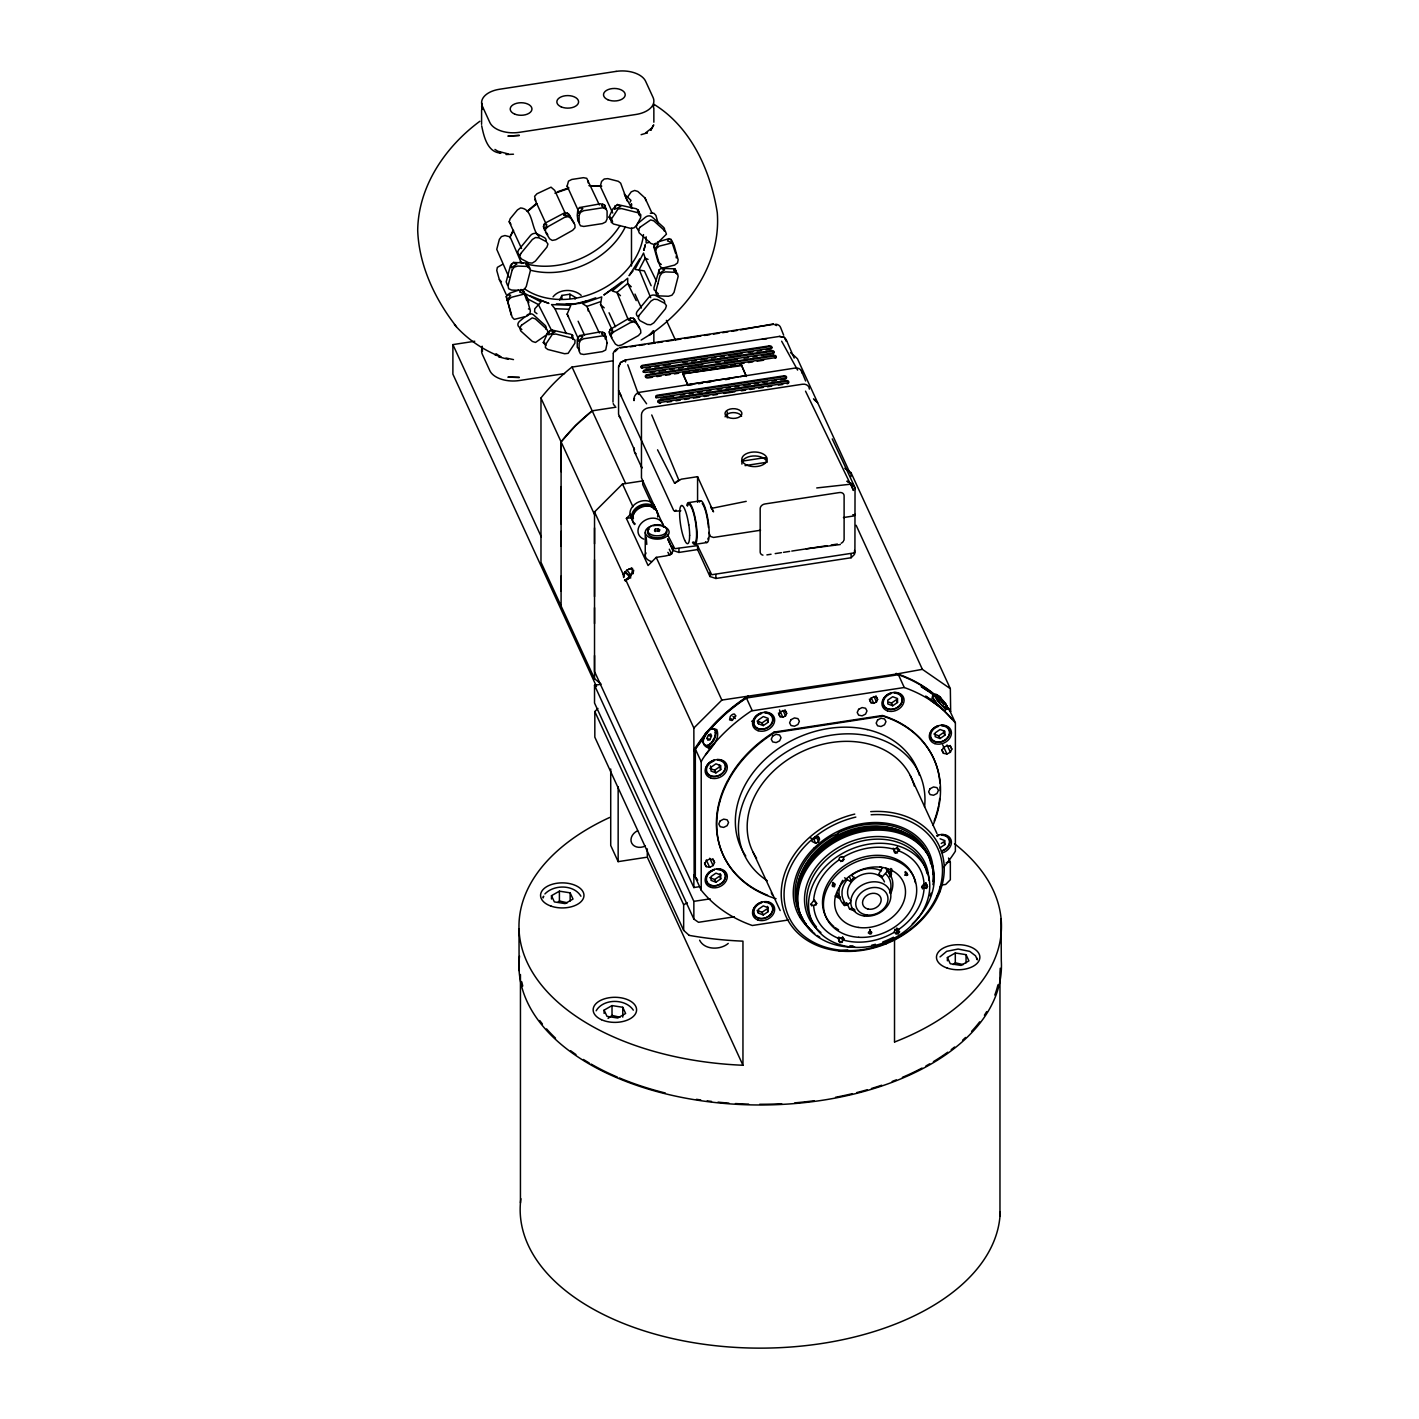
<?xml version="1.0" encoding="UTF-8"?>
<svg xmlns="http://www.w3.org/2000/svg" width="1419" height="1419" viewBox="0 0 1419 1419"><rect width="100%" height="100%" fill="white"/><g stroke="black" fill="none" stroke-linecap="round" stroke-linejoin="round"><path stroke-width="1.5" d="M474.744 341.252L452.892 344.604L452.892 374.155L596.494 686.512M481.591 124.322L481.591 110.043M520.436 1202.869L520.454 974.551M561.09 591.067L561.09 576.149M561.09 546.315L561.09 531.38M561.09 523.93L561.09 441.859L575.582 425.611L592.184 410.836L615.935 407.2M578.065 338.201L567.139 314.113L570.81 305.351L551.548 304.588L554.953 308.703L566.234 333.571M578.065 210.154L567.139 186.084L568.505 181.118L571.804 179.45L583.457 177.677L586.756 178.315L599.35 204.939M600.645 684.33L594.526 685.271L594.526 703.008L693.856 919.069L698.52 922.297L734.368 916.798M594.526 655.525L594.526 671.489L693.856 887.549L699.62 886.662M594.526 623.615L594.526 607.669M594.526 596.636L594.526 511.94L622.498 484.003L642.878 480.881M605.239 208.983L604.618 205.152L600.574 203.786L579.591 207.546L577.87 209.249L577.249 215.245L577.87 221.062L579.591 222.233M645.255 555.822L645.255 532.586M653.857 122.211L653.857 107.95M657.902 531.167L657.902 528.719L655.223 529.127L654.496 530.671L659.143 531.398L659.87 529.855L657.902 528.719M854.522 550.412L854.522 554.35L851.098 557.756L715.868 578.473L709.961 576.504L697.58 549.579L678.938 552.434L678.938 548.497M692.188 384.726L688.02 385.347L683.071 373.8L741.374 364.86L746.323 376.425L741.374 364.86M694.157 875.895L693.856 728L625.956 580.318L631.881 573.595L632.892 570.456L631.42 568.185L626.932 570.101L623.118 574.145L623.686 577.533L624.928 571.928L630.887 576.469M711.025 767.236L711.025 771.049L715.903 772.876L720.746 769.577L720.746 765.657L715.921 763.812L711.025 767.236L710.405 765.888M720.746 874.973L720.746 878.893L715.903 882.21L711.025 880.365L711.025 876.552L715.939 873.146L720.746 874.973L720.125 873.625M758.385 913.126L758.385 909.313L763.298 905.89L768.105 907.734L768.105 911.654L763.28 914.953L758.385 913.126L757.161 910.43L762.038 912.275L763.28 914.953M758.385 723.761L758.385 719.947L763.298 716.542L768.105 718.369L768.105 722.289L763.28 725.606L758.385 723.761L757.161 721.083L762.038 722.91L763.28 725.606M851.01 476.624L851.01 472.633L844.802 468.323M894.52 1042.025L894.52 937.87M940.052 847.852L944.894 844.553L944.894 840.633L940.07 838.789M947.395 960.805L947.395 957.523L955.306 952.983L966.055 954.668L968.911 960.876L961.018 965.417L950.251 963.732L947.395 957.523M948.513 858.034L950.34 862.043L950.34 879.762L945.693 884.427L941.702 885.03M945.959 705.846L949.488 710.05L955.377 722.839L955.377 851.223A153.181 120.881 -24.7 0 1 943.44 867.488M966.055 954.668L966.055 962.862M999.969 1216.225L999.969 972.387A240.042 138.583 0 0 0 1000.218 968.237M613.239 353.792L612.99 402.127M627.695 196.833L631.242 191.831L634.683 190.465L637.805 191.441L645.06 198.039L651.871 212.85M653.822 125.014L650.789 130.069L651.782 128.065L645.592 132.907L647.383 132.836L641.122 134.681M518.786 290.061L509.705 293.219L506.281 296.411L511.266 315.213M654.053 245.292L654.886 249.354L658.398 244.103L655.33 243.358L653.964 247.332L658.114 262.072L661.272 264.466M676.295 255.775L676.207 257.815L677.218 257.797M511.479 263.863L511.266 267.854L516.853 264.04L513.518 262.462L510.343 265.832L506.193 281.831L507.576 285.396M659.232 269.716L659.037 273.707L664.624 269.876L661.272 268.315L659.232 269.716L653.964 287.685L654.053 289.707L658.398 293.875M924.283 884.356L924.053 888.684A57.203 45.142 -24.6 0 1 898.972 929.232L898.28 933.542L895.921 934.11M612.742 213.027L600.308 186.297L601.567 181.419L604.228 179.007L607.793 178.634L618.294 181.295L620.671 183.175L627.269 201.037M838.594 941.063L839.995 942.482L843.737 940.158A57.203 45.142 -24.6 0 0 893.881 932.496L895.07 929.942L897.535 929.143M855.834 817.078A81.965 64.689 -24.7 0 0 814.896 836.979L812.165 839.268L811.952 841.396L815.677 843.294L818.532 841.786L819.508 839.126L818.266 836.412M646.195 537.18L646.78 544.435M703.363 739.441L703.256 740.239A9.099 4.949 -60.5 0 0 703.132 741.41M615.119 205.56L614.462 209.373L620.688 206.571L617.389 204.531L612.529 209.285L609.053 217.142L612.6 222.02L610.418 217.089L609.053 217.142M653.343 107.454L653.857 104.385M549.348 330.999L548.71 334.795L554.935 332.011L551.636 329.971L547.787 332.791L543.282 342.582L545.907 345.42M934.713 695.682L932.726 695.452C931.662 699.141 946.668 715.797 945.657 708.755M572.992 339.176L572.637 335.292L570.81 334.245L551.636 329.971M638.745 213.737L639.206 211.662L636.581 208.824L617.389 204.531M636.084 453.725A7.237 5.711 -24.7 0 1 634.045 449.876L634.045 447.907A7.237 5.711 -24.7 0 0 634.524 450L618.56 414.242L618.56 366.971L620.617 362.484L625.566 359.983L779.457 336.409L784.405 337.385L786.445 341.234L784.405 337.385L779.457 336.409M618.56 366.971L620.617 362.484L625.566 359.983L625.566 361.951M843.436 517.545L853.44 516.019L855.143 514.317M931.946 698.698L932.726 695.452M543.122 897.943L543.601 896.205L543.282 897.34M612.458 330.538L600.539 304.624L601.745 296.89L582.464 303.56L586.845 306.415L599.35 332.986M714.821 736.443L715.389 732.452M602.898 331.993L601.496 333.855L606.161 337.083L604.6 333.181L600.574 331.833L579.591 335.576L577.249 339.336L577.249 347.229L579.591 350.28M885.828 868.091L887.283 871.248L882.37 876.782L878.663 874.228L882.316 867.825A27.866 21.994 -24.7 0 0 879.674 866.707M521.571 248.502L509.19 221.754L510.184 218.703L517.456 209.888L520.578 207.954C533.668 208.841 530.848 229.257 539.043 236.636M907.61 874.902L906.67 872.72L904.701 875.186L907.61 874.902L905.57 871.568M543.743 228.299L544.08 224.326L545.907 222.712L565.099 212.548L568.948 214.18L573.915 222.677M611.944 337.491L609.496 333.589L609.851 329.598L628.475 318.583L633.122 318.158L634.701 319.47L639.685 327.966M704.427 736.018L704.072 736.869A9.188 4.771 -61.7 0 0 703.452 739.405M706.999 738.306L708.4 735.148L710.706 733.925L711.611 735.876L710.192 739.033L707.886 740.239L706.999 738.306L709.997 739.92M815.854 905.233L816.67 903.406L813.601 900.693L810.852 904.293L811.828 905.978M922.421 885.491L922.421 888.915M596.157 1010.789C603.306 998.373 625.513 998.408 633.317 1010.151M714.555 862.415L713.118 859.701L709.66 859.027L706.183 860.765L704.764 863.923L706.183 866.619L709.66 867.311L713.118 865.555L714.555 862.415L712.87 858.761M786.676 713.42L785.541 711.291L782.827 710.759L780.095 712.125L778.978 714.591L780.095 716.719L782.827 717.251L785.541 715.885L786.676 713.42L784.991 709.766M877.616 699.478L876.481 697.35L873.767 696.818L871.035 698.183L869.918 700.667L871.035 702.777L873.767 703.327L876.481 701.944L877.616 699.478L875.931 695.824M951.83 749.108L950.393 746.412L946.934 745.72L943.475 747.458L942.039 750.616L943.475 753.312L946.934 754.003L950.393 752.247L951.83 749.108L950.145 745.454M521.607 263.473L510.06 236.849L512.738 231.102M575.067 299.161L575.795 297.618L569.906 294.194L561.835 295.436L559.654 300.083M630.125 202.137L630.976 200.381L624.236 194.084M925.241 883.824L927.441 886.432L924.053 883.771L921.605 887.318L926.465 888.418L927.441 886.432L925.773 882.653M509.74 237.665L513.554 230.392M565.099 212.548L563.645 215.316L569.87 216.202L567.369 212.885M630.852 317.838L629.415 320.588L635.641 321.474L633.122 318.158M713.562 739.405L714.36 737.738A9.17 4.86 -61.5 0 0 714.857 736.39M852.287 879.727L854.593 877.314L850.549 881.66L844.571 877.793M650.789 130.069L653.343 125.28M633.069 270.852L629.078 275.694L639.703 258.932M705.403 734.439L706.148 733.251A9.614 5.179 -61.8 0 1 708.294 730.625M937.249 895.85L940.141 891.061L940.141 886.786M723.814 880.827L724.293 880.046A9.773 7.734 -25 0 0 720.249 869.9M625.956 580.318L625.389 581.222L628.422 578.26L630.745 577.905L624.928 571.928M668.97 238.64L667.48 240.946L673.067 243.057L671.01 239.421L668.97 238.64L657.458 242.081M788.184 920.009L752.301 925.507A153.181 120.881 -24.7 0 1 701.217 890.174L695.328 877.385L695.328 749.001L705.633 735.627M701.217 890.174L701.217 761.79C705.669 751.361 721.544 741.96 716.79 729.561L713.402 728.923A9.135 4.931 -62.4 0 0 712.675 728.727M940.034 956.903L946.686 951.333L958.109 949.045L969.709 951.369L975.545 955.821L977.319 959.812L976.804 958.02M615.03 351.646L617.655 349.039M850.549 881.66L851.24 880.667L849.396 876.658M847.019 879.904L845.919 881.376A25.311 19.972 -24.7 0 0 842.035 891.522L842.035 895.034A25.329 19.99 -24.7 0 0 847.019 905.127L850.549 902.289M899.681 931.698L898.28 933.542L893.917 932.478M602.898 203.964L601.496 205.808L606.161 209.036L604.618 205.152M706.449 732.594L707.212 731.672A9.135 4.754 -61 0 1 709.198 729.934L710.422 729.171M553.055 296.855C559.494 288.625 573.666 288.607 581.187 295.347M844.252 859.346L840.74 861.581M711.895 741.906L711.132 742.776A9.135 4.629 -61.2 0 1 710.174 743.503M653.982 104.35C691.142 127.142 710.706 171.025 717.269 212.619C721.242 262.604 689.226 308.26 649.228 335.221L653.343 330.68M527.159 263.012L525.952 264.395L529.464 268.581L527.159 263.012L513.518 262.462M674.912 268.847L673.706 270.249L677.218 274.417L674.912 268.847L661.272 268.315M544.914 893.935C553.942 884.409 573.808 884.392 580.921 896.205M638.408 209.87L637.503 210.828L639.685 215.759L639.206 211.662M572.637 335.292L571.733 336.268L573.187 339.549M713.739 743.787C711.93 746.766 705.917 749.675 704.729 744.691M678.938 552.434L673.032 550.466L667.675 538.812L672.411 549.135A9.649 5.57 0 0 1 665.564 555.946L656.234 557.365L648.075 565.525L626.4 518.396L630.479 514.334M693.856 728L721.845 700.081L896.418 674.043A153.163 120.881 -24.7 0 1 938.083 697.988M689.12 935.316L683.656 930.367L594.827 737.171L594.827 711.558L597.931 708.453M621.469 396.309L618.56 390.615L673.653 510.414L674.77 511.266L675.976 510.06M669.679 555.308L672.411 552.576M657.565 449.805L674.61 483.294L681.262 479.179L697.58 476.678L713.526 511.851L710.582 506.459M527.549 211.484L536.95 203.626M613.895 288.057L603.855 295.01L621.894 281.778M557.898 902.307L559.405 901.012L559.405 891.167L570.154 892.835L573.01 899.061L565.117 903.601L554.368 901.916L551.494 895.691L559.405 891.167M728.249 943.404C720.55 950.145 704.551 950.198 699.62 940.194M938.261 701.483L940.513 699.567L943.706 704.108L939.094 698.928L940.513 699.567M953.213 964.565L955.306 962.827L955.306 952.983M612.015 1005.592L604.104 1010.133L606.977 1016.341L617.726 1018.026L625.619 1013.485L622.764 1007.277L612.015 1005.592L612.015 1015.436L608.059 1018.416M527.123 211.218L536.4 203.538M525.101 316.703L519.62 321.226A4.825 3.814 -24.7 0 0 518.893 326.884L521.837 329.545M479.87 121.254C445.318 146.76 418.303 186.244 417.7 230.304C418.907 265.424 435.065 299.444 456.457 326.707M674.61 483.294L678.761 479.941L651.747 414.969M834.39 886.644L835.241 884.108L832.403 884.782L832.226 885.935L834.39 886.644L833.574 882.512M762.038 722.91L766.881 719.61L768.105 722.289M709.784 768.353L714.662 770.198L719.504 766.881L719.504 764.912M889.003 702.157L891.451 703.079L896.294 699.78L897.517 702.458L892.693 705.775L887.797 703.93L887.797 700.117L892.711 696.711L897.517 698.538L897.517 702.458M709.784 877.669L714.679 879.514L719.504 876.197L720.746 878.893M933.933 733.995L938.81 735.84L943.653 732.523L943.653 730.572M940.052 738.536L944.894 735.219L944.894 731.299L940.07 729.472L935.174 732.878L935.174 736.692L940.052 738.536L938.81 735.84M762.038 912.275L766.881 908.958L768.105 911.654M941.24 843.507L943.653 841.857L944.894 844.553M641.122 340.081L651.782 333.465L650.789 333.749M894.023 851.719L895.371 852.961L899.681 849.662L895.921 848.402M683.656 930.367L683.656 904.754L687.293 902.803M810.284 837.849L813.814 839.25L816.688 837.742L818.532 841.786M628.422 578.26L624.537 580.176L628.67 578.668M708.489 744.851L707.886 745.135A9.17 4.86 -61.5 0 1 706.165 745.472L705.367 745.33A9.223 4.878 -63.4 0 1 704.729 745.01L703.558 743.485A9.135 5.073 -62.1 0 1 703.15 742.421M842.372 856.615L839.605 857.466L838.7 860.127A57.203 45.142 -24.6 0 0 813.637 900.533M838.026 833.556L831.942 836.199A70.56 55.678 -24.7 0 0 802.675 918.324M554.953 193.25L568.416 188.585L567.139 186.084M600.308 301.75L586.845 306.415M843.791 856.881A57.203 45.142 -24.6 0 1 894.023 849.254L896.826 848.136M586.029 301.112L573.187 304.393L556.372 303.861M714.183 760.779L709.961 763.067A9.773 7.716 -24.7 0 0 708.01 773.923A9.773 7.716 -24.7 0 0 720.249 774.774A9.773 7.716 -25 0 0 721.083 760.868A9.773 7.716 -24.7 0 0 717.642 760.247M557.33 191.831L568.877 187.822M502.539 264.395L497.359 267.375L496.756 270.444L499.364 279.649L506.175 294.442M595.785 297.813L579.591 303.418L566.128 304.163M846.629 902.608L849.538 908.94L851.542 908.249A25.365 20.008 -24.6 0 0 854.752 909.508M714.378 869.333L709.287 872.082A10.252 8.088 -24.6 0 0 709.287 884.729A10.252 8.088 -24.6 0 0 724.116 880.649A10.252 8.088 -24.6 0 0 719.894 869.173M937.143 835.454L938.527 834.993M634.524 398.367A7.237 5.711 -24.7 0 0 634.045 400.619L634.045 398.65A7.237 5.711 -24.7 0 1 638.461 392.478L794.924 368.089A7.237 5.711 -24.7 0 1 801.93 372.931M813.637 905.606A57.203 45.142 -24.6 0 0 838.7 938.438L841.449 937.657L844.252 939.006M773.444 323.922L740.683 329.9M649.299 242.365L646.142 243.057L646.142 236.796M711.291 508.41L746.217 501.35M880.028 944.894L886.396 943.688M619.997 347.868L773.887 324.295M630.231 346.839L635.659 346.005M639.277 345.438L644.723 344.604M648.341 344.054L655.578 342.955M657.387 342.671L662.815 341.837M666.451 341.287L673.688 340.17M675.497 339.886L680.925 339.07M684.543 338.502L691.798 337.403M693.607 337.119L700.844 336.019M704.463 335.452L709.89 334.618M713.526 334.068L718.954 333.234M722.573 332.685L728 331.851M731.619 331.301L737.046 330.467M613.079 360.781L572.07 367.078L625.619 483.524M564.549 373.605L519.336 380.54A24.123 13.924 0 0 1 489.821 370.643L482.407 354.484A24.123 13.906 0 0 1 482.141 347.992M646.017 368.16L650.381 367.486M654.727 366.829L659.09 366.155M663.453 365.481L669.981 364.488M683.053 362.484L687.417 361.81M691.78 361.153L696.126 360.479M700.489 359.805L707.017 358.812M711.38 358.138L715.744 357.482M720.107 356.808L724.453 356.134M728.816 355.477L741.889 353.473M748.434 352.462L752.779 351.806M757.143 351.132L761.506 350.458M765.852 349.801L770.215 349.127A2.164 1.259 0 0 0 770.943 348.932M650.363 372.541L654.709 371.867M659.072 371.21L665.617 370.199M669.963 369.525L674.327 368.869M678.69 368.195L683.036 367.539M687.399 366.865L702.653 364.523M715.726 362.519L720.089 361.845M724.453 361.189L737.525 359.184M744.053 358.173L748.416 357.517M752.779 356.843L757.125 356.169M761.489 355.513L772.379 353.845A2.164 1.259 0 0 0 773.923 352.302A2.164 1.259 0 0 0 771.262 351.415L644.882 370.785A2.164 1.259 0 0 0 643.339 372.31M652.527 377.259L648.164 377.915A2.164 1.259 0 0 1 645.503 377.028A2.164 1.259 0 0 1 647.046 375.503L773.426 356.134A2.164 1.259 0 0 1 775.945 356.79A2.164 1.259 0 0 1 775.288 358.351M656.891 376.585L661.236 375.911M665.6 375.255L669.963 374.581M674.309 373.906L678.672 373.25M683.036 372.576L689.563 371.565M693.926 370.909L698.29 370.235M702.636 369.579L706.999 368.905M711.362 368.23L715.708 367.574M720.072 366.9L726.617 365.889M730.962 365.233L735.326 364.559M739.689 363.903L744.035 363.229M748.398 362.555L752.762 361.898M757.107 361.224L763.653 360.213M683.071 373.8L741.374 365.659M688.02 384.567L737.986 376.904M740.079 376.585L746.323 375.627M698.432 383.769L702.6 383.13M706.768 382.491L710.937 381.853M725.499 379.618L729.668 378.979M660.686 398.1L673.759 396.096M680.286 395.085L684.65 394.429M689.013 393.755L693.359 393.081M697.722 392.424L702.086 391.75M706.449 391.076L710.795 390.42M717.34 389.409L721.686 388.753M726.049 388.079L730.413 387.405M734.776 386.748L739.122 386.074M743.485 385.4L750.012 384.407M754.376 383.733L758.739 383.077M763.103 382.403L767.448 381.729M771.812 381.072L776.175 380.398M780.521 379.724L784.884 379.068A2.164 1.259 -0.1 0 0 785.612 378.855M667.214 402.145L671.559 401.471M675.923 400.797L680.286 400.14M684.632 399.466L688.995 398.81M693.359 398.136L699.886 397.125M704.25 396.469L708.613 395.795M712.959 395.121L717.322 394.464M723.867 393.453L734.758 391.786M741.286 390.793L745.649 390.119M750.012 389.445L754.358 388.788M758.722 388.114L763.085 387.44M767.431 386.784L771.794 386.11M778.339 385.117L782.685 384.443M741.569 461.228L764.007 457.787A31.342 24.744 -24.7 0 0 766.047 457.911M745.046 465.627L766.029 462.399M688.428 502.645L700.56 500.801M626.4 518.396L632.732 517.438M680.801 510.769L674.77 511.266M760.549 530.245L713.526 537.446L710.582 536.471L708.72 532.427M694.867 544.382L706.981 542.519M832.243 438.897L855.036 487.71L854.912 552.789L711.699 574.73L697.58 545.623L674.77 548.692L667.675 534.874M766.899 554.882L771.049 554.244M775.2 553.605L781.408 552.665M783.483 552.346L789.709 551.388M791.784 551.069L827.011 545.676M831.162 545.038L837.37 544.08M896.418 674.043L922.368 669.342L950.34 688.694L950.659 711.558M774.1 732.08L882.476 715.478A115.755 91.348 -24.7 0 1 922.102 740.558A115.79 91.384 -24.7 0 1 939.946 783.004M882.778 716.152L774.419 732.754A115.826 91.348 -24.8 0 0 719.823 801.77M610.72 768.992L610.72 845.476L618.152 861.635L646.124 857.342M594.526 685.271L693.856 901.349L710.174 898.848M946.26 862.663L950.34 862.043M843.117 902.324L844.571 905.499L847.019 905.127M806.276 548.851L840.314 544.524M816.741 487.941L850.708 484.198L853.44 490.406L850.708 484.198M839.055 950.943L847.782 950.003M837.795 937.675L839.995 942.482L842.372 942.322M496.047 353.721L500.712 356.754L498.743 356.843L508.162 359.309M619.553 347.495L626.648 347.194M505.98 154.511L513.483 154.21M543.282 342.582L544.665 342.529M762.358 339.017L766.632 338.857M893.172 848.172L895.371 852.961L897.535 852.89M528.436 308.952L529.464 308.916M650.31 213.258L653.822 213.222L655.897 215.369L657.973 222.73M590.198 185.765L600.308 186.297M568.416 309.236L554.953 308.703M941.347 725.233L944.043 725.481A10.252 8.088 -24.6 0 1 949.843 732.222A10.252 8.088 -24.6 0 1 944.043 740.718L942.73 741.339A10.252 8.088 -24.6 0 1 930.243 736.975A10.252 8.088 -24.6 0 1 938.544 725.659M814.896 836.979L817.947 837.068L819.508 839.126M896.826 929.179L898.972 929.25M588.903 185.623L601.745 186.137M629.096 568.735L632.431 568.877A6.031 1.259 81.3 0 1 632.572 568.309M717.624 869.563L720.249 869.918M712.728 728.727L711.327 728.834A9.277 4.966 -62.4 0 0 710.422 729.1M567.316 902.786L559.405 901.012M963.217 964.601L955.306 962.827M619.926 1017.21L612.015 1015.436M841.449 856.633L843.737 856.899L842.904 860.996L838.7 860.127M946.775 708.578L946.916 708.613A9.188 1.916 50.6 0 0 947.342 708.507A9.188 1.898 49.5 0 0 947.413 707.868L947.378 707.283A8.975 1.827 49.9 0 0 947.147 706.662A9.206 2.022 48.7 0 0 946.792 705.615M544.08 224.326L546.847 224.734L544.665 230.321L543.282 226.366M609.851 329.598L612.6 330.006L610.418 335.593L609.053 331.638M765.941 901.704L767.271 901.916A10.252 8.088 -24.6 0 1 771.741 913.038A10.252 8.088 -24.6 0 1 757.391 917.845A10.252 8.088 -24.6 0 1 755.671 905.819L756.664 904.825A10.252 8.088 -24.6 0 1 761.755 902.094M505.98 358.031L513.483 359.592M882.37 876.782L878.538 874.973M507.576 294.496L510.627 295.241L507.115 300.491L506.281 296.411M508.162 153.908L498.743 151.443L500.712 153.075C487.426 152.401 483.861 136.437 481.68 125.794M494.965 354.821L500.712 356.754M852.819 514.671L854.912 515.363M579.591 207.546L582.854 208.664L578.189 213.329L577.87 209.249M579.591 335.576L582.837 336.711L578.189 341.358L577.87 337.279M854.362 486.007L846.912 481.165L852.837 484.145L855.143 488.704M523.256 290.54L521.216 289.778L519.726 292.083L525.314 294.194L523.256 290.54L526.751 300.597M774.987 324.933L776.565 325.554M936.345 694.547L936.93 694.831A9.223 1.845 49.2 0 1 937.746 695.275M648.04 259.375L645.184 258.169L643.534 253.061L634.967 269.415L644.332 270.887L651.144 285.698M510.06 236.849L504.951 235.536L501.421 236.583L499.364 239.35L496.756 249.354L508.942 277.255M538.262 299.64L548.922 303.435L530.263 295.826M810.852 904.293L813.601 905.606L816.67 903.406L814.453 900.001M713.455 728.923L713.881 729.153A9.17 4.86 -61.5 0 1 715.141 730.909A9.188 4.754 -62.6 0 1 715.229 732.559M496.81 355.229C480.598 348.311 466.035 337.917 454.417 324.632M631.242 286.744L627.712 283.516L627.695 278.23L612.245 291.001L616.91 292.456L620.475 295.666M708.4 735.148L710.653 736.372M609.851 218.934L611.678 219.998M604.228 307.852L600.539 304.624M838.718 937.108L843.737 940.158L843.205 937.888M494.965 149.438L500.712 153.075M927.689 690.716L921.197 686.565L935.777 696.374M932.088 700.312L925.614 696.161L940.939 707.584M631.42 568.185L632.342 569.622A6.031 1.242 81.5 0 0 632.59 573.702M930.616 700.418L942.234 708.773L955.377 722.839M937.817 695.416L938.81 696.197M536.967 313.705L534.591 311.825L534.786 308.792L541.029 301.928L525.58 293.875L527.549 298.877L538.351 304.5L552.275 331.727M924.745 687.63L935.44 696.108M814.364 399.927L817.592 402.553A166.449 131.346 -24.7 0 0 813.513 398.81M594.526 514.565L540.976 398.1L540.976 562.243L594.526 678.708L600.947 683.958M944.149 707.744L942.855 706.609A9.667 1.916 49.5 0 1 939.626 703.168M933.188 699.744L935.653 701.82M943.759 706.627L942.695 705.651M732.949 716.418L735.344 718.564M731.157 718.741L732.594 720.018M639.047 230.392L637.379 228.885A4.825 3.814 -24.7 0 1 638.124 223.244L645.414 217.213A4.825 3.814 -24.7 0 1 651.96 216.823L663.595 227.359A4.825 3.814 -24.7 0 1 664.287 231.155M521.039 289.441L523.7 291.853M854.256 877.971L851.542 875.399L853.085 874.228A25.365 20.008 -24.6 0 1 881.394 870.84M499.364 279.649L501.421 281.778M619.056 416.352L620.617 418.108M939.609 703.203L938.704 702.103A9.702 2.022 49.6 0 1 937.125 699.975M626.932 570.101L631.083 575.298M633.672 570.225L633.016 573.737M894.981 929.161L898.28 933.542L896.879 927.955M509.19 221.754L510.929 224.131M638.461 392.478L646.603 403.794M671.01 239.421L675.692 253.664M945.001 703.7L945.693 704.729M937.072 699.957L936.717 699.425A9.631 1.916 49.9 0 1 934.66 694.902M945.781 704.196L946.508 705.42M565.773 214.446L554.705 190.377L551.033 187.166L536.967 193.764L534.591 196.372L535.797 200.966M546.28 232.361L547.787 234.774M897.163 847.923L898.972 850.903L897.269 847.001M781.656 341.216L797.602 370.093M625.105 196.106L631.81 208.433M634.577 452.058L641.956 468.128A7.237 5.711 -24.7 0 1 641.459 466.017M567.139 314.113L568.505 316.685M771.244 892.746L772.681 895.442M904.879 872.064L906.67 875.576M780.184 910.555L753.099 852.251M636.226 300.615L627.712 283.516L616.91 292.456L628.404 320.055M805.531 391.165L849.342 481.91M851.01 472.633L950.34 688.694M850.123 473.343L797.46 358.794A166.449 131.364 -24.7 0 0 790.525 352.639M856.136 525.296L922.368 669.342M943.653 732.523L944.894 735.219M947.041 744.94L950.393 752.247M942.73 744.869L946.934 754.003M941.79 749.658L943.475 753.312M891.451 703.079L892.693 705.775M873.962 696.463L876.481 701.944M910.288 775.59L936.948 833.521M871.248 697.846L873.767 703.327M869.368 699.124L871.035 702.777M656.323 280.856L645.184 258.169L639.206 269.592L650.682 297.671M925.968 883.239L927.441 886.432M666.398 320.375L675.497 340.188M683.071 374.581L688.02 385.347M635.002 294.105L641.388 308.012M609.035 312.765L615.438 326.672M783.022 710.405L785.541 715.885M779.457 709.943L782.827 717.251M778.428 713.065L780.095 716.719M534.786 199.352L545.854 223.422M578.118 321.226L584.504 335.132M813.814 839.25L815.677 843.294M664.11 527.123L641.459 477.848L641.459 414.809A7.237 5.711 -24.7 0 1 648.465 407.821L802.356 384.247A7.237 5.711 -24.7 0 1 809.344 389.09M651.623 503.887L642.701 484.5L642.701 480.562M669.289 549.206L671.63 554.315M622.498 484.003L632.963 506.76M656.234 557.365L721.845 700.081M719.504 766.881L720.746 769.577M714.662 770.198L715.903 772.876M594.526 511.94L623.118 574.145M695.328 749.001L701.217 761.79M767.484 906.386L768.105 907.734M709.748 858.247L713.118 865.555M706.29 860.003L709.66 867.311M714.679 879.514L715.903 882.21M704.516 862.965L706.183 866.619M452.892 344.604L541.278 536.843M594.827 711.558L683.656 904.754M785.966 339.141L794.179 358.067M869.652 929.498L871.301 933.507L870.078 934.128L868.322 932.904L868.836 931.786L871.816 932.372L871.301 933.507L869.847 929.516M801.398 370.749L805.637 381.002M783.66 335.186L780.645 327.629A7.237 5.711 -24.7 0 0 775.696 324.206M893.917 849.218L895.371 852.961M645.06 198.039L646.053 200.788M627.766 364.789L638.461 394.447M842.584 936.717L843.737 940.158M604.6 333.181L605.239 338.999M838.7 938.473L839.995 942.482M481.591 106.478L482.407 109.423L482.105 103.41M925.472 884.232L926.465 888.418M528.01 299.178L528.808 302.69M481.591 347.549L482.407 351.362L482.176 346.201M703.274 742.385L703.203 741.374M832.634 882.547L833.042 886.698M676.207 270.373L676.295 272.413M528.436 264.537L528.524 266.559M1001.087 918.643L1001.3 960.84A241.248 139.257 0 0 1 756.008 1104.958A241.248 139.257 0 0 1 519.549 956.016M518.999 929.108L519.106 970.596M851.098 553.818L851.098 557.756M727.308 411.936L727.308 417.842M715.868 574.535L715.868 578.473M709.961 572.567L709.961 576.504M697.58 476.678L697.58 502.291M697.58 545.641L697.58 549.579M693.856 875.221L693.856 887.549M693.856 901.349L693.856 919.069M673.032 546.528L673.032 550.466M655.223 529.127L655.223 531.593M653.857 331.177L653.857 341.89M647.295 848.881L647.295 857.165L742.953 1065.243L742.953 941.152A241.248 139.293 0 0 1 689.084 935.352M631.49 203.999L631.49 208.433M631.49 228.37L631.49 266.045M622.764 1007.277L622.764 1017.121M618.152 786.782L618.152 861.635M604.104 1010.133L604.104 1013.414M594.526 527.886L594.526 543.849M594.526 559.796L594.526 678.708M588.122 180.887L588.122 182.856M588.122 308.934L588.122 310.903M570.154 892.835L570.154 901.047M569.906 294.194L569.906 298.132M561.835 295.436L561.835 299.374M561.09 471.693L561.09 441.859A166.449 131.346 -24.7 0 1 592.184 410.818M561.09 486.611L561.09 606.002M551.494 895.691L551.494 898.99M1000.218 1212.074A240.042 138.583 0 0 1 748.647 1347.979A240.042 138.583 0 0 1 520.897 1198.718M997.947 984.839A240.042 138.583 0 0 1 994.79 995.074M986.684 1011.623A240.042 138.583 0 0 1 984.414 1015.206M979.678 1021.84A240.042 138.583 0 0 1 971.607 1031.347M965.559 1037.466A240.042 138.583 0 0 1 962.579 1040.233M954.597 1047.009A240.042 138.583 0 0 1 951.209 1049.634M947.715 1052.224A240.042 138.583 0 0 1 933.418 1061.643M929.711 1063.824A240.042 138.583 0 0 1 925.915 1065.971M922.031 1068.064A240.042 138.583 0 0 1 902.378 1077.358M896.294 1079.859A240.042 138.583 0 0 1 892.179 1081.455M881.66 1085.233A240.042 138.583 0 0 1 871.461 1088.497M867.293 1089.739A240.042 138.583 0 0 1 856.704 1092.595M852.411 1093.659A240.042 138.583 0 0 1 835.56 1097.277M814.311 1100.718A240.042 138.583 0 0 1 794.835 1102.847M781.674 1103.734A240.042 138.583 0 0 1 759.697 1104.284M748.647 1104.124A240.042 138.583 0 0 1 735.45 1103.556M728.887 1103.113A240.042 138.583 0 0 1 718.014 1102.137M711.504 1101.41A240.042 138.583 0 0 1 707.194 1100.878M700.755 1099.973A240.042 138.583 0 0 1 696.481 1099.317M665.298 1093.002A240.042 138.583 0 0 1 619.393 1077.943M617.407 1077.11A240.042 138.583 0 0 1 591.067 1064.055M589.311 1063.044A240.042 138.583 0 0 1 583.457 1059.496M575.972 1054.565A240.042 138.583 0 0 1 570.633 1050.734M555.521 1038.123A240.042 138.583 0 0 1 546.546 1028.881M542.43 1024.004A240.042 138.583 0 0 1 539.734 1020.527M522.76 986.028A240.042 138.583 0 0 1 521.82 981.913M631.437 203.733A72.369 57.115 -24.7 0 1 631.136 207.671M625.229 227.111A72.369 57.115 -24.7 0 1 530.617 270.249M643.499 234.596A72.369 57.115 -24.7 0 1 597.434 291.463A72.369 57.115 -24.7 0 1 524.445 288.802M523.593 291.942A72.263 57.15 -25.5 0 1 521.536 290.168M546.067 241.017A4.825 3.814 -24.7 0 0 544.364 237.612L537.074 233.816A4.825 3.814 -24.7 0 0 530.511 235.448L518.893 249.549A4.825 3.814 -24.7 0 0 519.62 254.959M526.91 315.195A4.825 3.814 -24.7 0 1 533.473 314.823L545.109 325.359A4.825 3.814 -24.7 0 1 545.801 329.137M638.124 316.632A4.825 3.814 -24.7 0 1 637.379 311.204L649.015 297.103A4.825 3.814 -24.7 0 1 655.56 295.489L662.868 299.285A4.825 3.814 -24.6 0 1 664.571 302.69M620.032 225.55A74.498 58.8 -24.6 0 1 526.36 263.952M523.132 263.029A74.498 58.8 -24.6 0 1 519.975 261.965M954.508 843.737A241.248 139.31 0 0 1 894.538 1042.025M742.953 1065.261A241.248 139.31 0 0 1 529.819 967.634A241.248 139.31 0 0 1 609.691 817.45M645.379 845.972A10.855 8.567 -24.7 0 1 631.721 843.152A10.855 8.567 -24.7 0 1 637.557 830.736M540.887 398.065A166.502 131.506 -24.7 0 1 571.999 367.007M833.893 926.554A48.246 38.065 -24.7 0 1 849.768 862.504A48.246 38.065 -24.7 0 1 915.308 882.689M838.611 929.817A48.246 38.065 -24.7 0 1 835.383 927.724M898.954 850.903A57.203 45.142 -24.6 0 1 924.053 883.771M891.841 869.102A34.446 27.174 -24.7 0 1 890.298 876.268M840.403 898.795A34.446 27.174 -24.7 0 1 835.082 895.957M891.558 873.927A34.978 27.617 -24.6 0 1 890.653 876.747M890.884 868.463A34.978 27.617 -24.7 0 1 889.411 874.051M839.8 896.861A34.978 27.617 -24.7 0 1 836.323 895.354M816.457 926.979A62.72 49.488 -24.8 0 1 845.227 846.859A62.72 49.488 -24.8 0 1 927.015 873.607M932.691 867.488A70.56 55.643 -24.7 0 0 859.808 830.771A70.56 55.643 -24.7 0 0 797.212 897.73A70.56 55.643 -25 0 0 806.489 925.348M932.975 869.013A70.56 55.643 -24.7 0 1 932.992 884.746M853.014 945.87A70.56 55.643 -25 0 1 849.839 945.799M819.721 937.125A70.56 55.643 -25 0 1 817.167 935.458M814.737 933.667A70.56 55.643 -25 0 1 808.316 927.583M931.041 893.101A70.666 55.802 -24.6 0 1 930.048 895.939M854.841 947.2A70.56 55.696 -24.6 0 1 802.852 876.64A70.56 55.696 -24.6 0 1 904.914 835.365A70.56 55.696 -24.6 0 1 912.257 923.982M893.456 937.232A70.56 55.696 -24.6 0 1 882.795 941.95M875.434 944.291A70.56 55.696 -24.6 0 1 871.692 945.214M820.909 932.514A64.316 50.747 -24.8 0 1 844.074 844.465A64.316 50.747 -24.8 0 1 928.789 880.401M697.705 880.277A153.163 120.881 -24.7 0 1 695.328 877.385M694.068 751.094A153.163 120.881 -24.7 0 1 748.239 696.871M945.533 705.456A153.163 120.881 -24.7 0 1 950.606 711.575M696.357 878.751A153.518 121.218 -24.9 0 1 694.122 875.913M896.098 673.386A153.181 120.881 -24.7 0 1 938.136 697.58M941.081 700.365A153.181 120.881 -24.7 0 1 950.34 710.884M693.856 750.19A153.199 120.899 -24.7 0 1 748.097 696.055M696.835 879A153.554 121.2 -24.8 0 1 693.82 875.239M710.316 743.698A9.135 4.931 -62.4 0 1 708.489 744.957M712.977 740.629A9.135 5.073 -62.1 0 1 711.966 742.013M704.108 735.947A9.135 5.073 -62.1 0 1 706.165 732.399M713.42 739.317A9.135 4.629 -61.2 0 1 712.746 740.434M710.263 748.168A9.649 5.091 -61.6 0 1 709.855 748.132M708.791 747.778A9.649 5.091 -61.6 0 1 707.23 745.454M708.844 747.174A9.153 4.86 -61.1 0 1 707.957 745.791M705.367 734.421A9.702 5.215 -61.4 0 0 704.427 736.319A9.649 5.055 -62.2 0 0 703.611 743.804L703.93 744.638A9.649 5.073 -60.4 0 0 706.502 746.039A9.614 5.162 -62.6 0 0 708.205 745.844A9.649 5.162 -62 0 0 710.564 744.372L711.025 743.84A9.649 5.179 -61.6 0 0 713.988 740.168A9.702 5.02 -61.5 0 0 714.502 738.856M708.258 730.679A9.649 5.162 -62 0 1 710.6 729.011M710.582 729.189A9.649 5.073 -60.4 0 1 714.307 728.834A9.631 5.091 -61.8 0 1 716.063 732.683M715.956 732.772A9.649 4.984 -62.3 0 1 714.466 738.838M935.795 696.906A9.135 1.898 49.4 0 1 935.405 696.002M941.382 698.751A9.135 1.898 49.4 0 1 942.482 699.957L943.422 701.004A9.188 1.898 50 0 1 944.291 702.033M938.243 700.312A9.17 1.756 50.4 0 1 936.629 697.882M945.107 707.833A9.206 1.933 49.9 0 1 943.866 706.857M938.172 700.614A9.206 1.933 49.9 0 0 939.289 702.068A9.241 2.093 50.1 0 0 940.815 704.001M942.801 706.041A9.241 2.093 50.1 0 1 941.524 704.764M938.775 695.895A9.241 2.093 50.1 0 1 940.158 697.101M945.125 707.868A9.206 2.058 50.9 0 0 945.586 708.17L945.444 707.939A9.082 1.756 48.4 0 0 946.136 708.241M946.899 708.737A9.259 1.969 50.6 0 1 946.455 708.666M947.466 708.347A9.17 1.88 48 0 1 947.342 708.507A9.773 1.987 50.2 0 1 947.378 708.915M945.231 702.99A9.188 2.075 49 0 1 946.242 704.48M944.203 702.086A9.17 2.004 49.4 0 1 944.735 702.795M936.274 694.441A9.188 1.898 50 0 0 935.724 694.388A9.153 1.845 50.8 0 0 935.635 695.949M939.963 696.889A9.153 2.128 50.2 0 1 941.276 698.183M940.637 698.29A9.702 2.022 49.6 0 1 941.116 698.787M941.595 699.319A9.702 2.022 49.6 0 1 943.014 700.951M946.633 706.13A9.702 2.022 49.6 0 1 947.555 708.578M947.466 709.021A9.667 1.987 48.6 0 1 944.043 707.531M934.553 694.671A9.667 1.987 48.6 0 1 935.121 694.459L935.352 694.37A9.649 1.951 48.9 0 1 938.065 696.161M938.438 696.427A9.667 1.916 49.5 0 1 939.733 697.634M940.176 698.059A9.667 1.916 49.5 0 1 940.62 698.52M942.855 701.021A9.631 1.916 49.9 0 1 944.823 703.611M945.923 704.871A9.525 2.058 49.2 0 1 946.757 706.325M941.737 835.188A9.827 7.751 -24.7 0 1 949.488 841.875A9.756 7.698 -24.9 0 1 947.945 846.469A9.827 7.751 -24.7 0 1 941.719 850.957M937.374 836.022A9.827 7.751 -24.7 0 1 938.261 835.702M941.347 834.549A10.252 8.088 -24.7 0 1 949.843 841.538A10.252 8.088 -24.7 0 1 941.347 851.134M894.413 693.128A9.773 7.716 -24.8 0 1 902.023 698.645A9.773 7.716 -24.8 0 1 897.021 707.673L896.169 708.134A9.773 7.716 -24.8 0 1 891.841 709.323L890.085 709.323A9.773 7.716 -24.8 0 1 883.398 704.108A9.827 7.751 -24.8 0 1 883.292 701.962A9.773 7.716 -24.8 0 1 890.955 693.66M893.97 692.472A10.252 8.088 -24.6 0 1 902.076 701.891A10.252 8.088 -24.6 0 1 888.436 709.216L887.212 708.844A10.252 8.088 -24.6 0 1 882.866 700.702A10.252 8.088 -24.6 0 1 891.132 692.915M941.773 725.889A9.773 7.716 -24.7 0 1 949.506 732.559L949.471 733.286A9.773 7.716 -24.7 0 1 940.087 741.977A9.773 7.716 -24.7 0 1 930.669 736.195A9.773 7.716 -24.7 0 1 938.331 726.422M765.001 902.324A9.773 7.716 -24.7 0 1 772.681 909.721A9.773 7.716 -24.7 0 1 763.28 918.412A9.773 7.716 -24.7 0 1 753.879 912.594L753.986 910.395A9.773 7.716 -24.7 0 1 758.118 904.542L758.934 904.009A9.773 7.716 -24.7 0 1 761.56 902.856M723.796 880.827A9.827 7.734 -24.9 0 1 721.845 882.937A9.756 7.698 -24.7 0 1 716.755 885.491A9.827 7.734 -24.9 0 1 706.751 881.288A9.773 7.734 -25 0 1 711.558 871.248M711.487 871.231A9.827 7.734 -24.9 0 1 714.112 870.042M717.198 868.907A10.252 8.088 -24.6 0 1 718.582 868.942M717.198 759.591A10.252 8.088 -24.6 0 1 724.116 771.333A10.252 8.088 -24.6 0 1 707.442 773.887A10.252 8.088 -24.6 0 1 714.378 760.016M765.001 712.977A9.773 7.716 -24.7 0 1 771.138 724.275A9.773 7.716 -24.7 0 1 755.387 726.67A9.773 7.716 -24.7 0 1 761.577 713.491M764.557 712.303A10.252 8.088 -24.7 0 1 771.741 723.672A10.252 8.088 -24.7 0 1 755.369 727.184A10.252 8.088 -24.7 0 1 760.353 713.207M754.323 722.023A10.288 8.124 -25.3 0 1 753.524 721.597M838.15 832.847A70.56 55.678 -24.7 0 1 930.775 864.029M871.142 814.772A81.965 64.689 -24.7 0 1 937.516 894.538A81.965 64.689 -24.7 0 1 817.681 944.291A81.965 64.689 -24.7 0 1 812.165 839.268M705.438 754.802A153.163 121.271 -24.4 0 1 752.035 710.476M699.727 742.084A153.146 121.147 -24.6 0 1 746.252 697.793M904.329 687.541A153.181 120.881 -24.7 0 1 951.883 718.688M936.558 835.791A11.458 9.046 -24.7 0 1 951.067 839.942A11.458 9.046 -24.7 0 1 942.269 852.925M753.365 722.236A11.458 9.046 -24.7 0 1 751.644 721.189M870.716 811.65A84.36 66.569 -24.7 0 1 931.964 907.167A84.36 66.569 -24.7 0 1 793.487 928.381A84.36 66.569 -24.7 0 1 854.752 814.098M708.915 748.54A10.252 5.428 -61.4 0 1 707.123 745.791M882.636 716.045A115.826 91.348 -24.8 0 1 922.332 741.055M745.755 856.065A96.51 76.076 -24.7 0 1 761.027 763.333A96.51 76.076 -24.7 0 1 867.204 729.579M922.403 741.232A115.79 91.366 -24.7 0 1 932.939 825.379M776.087 898.706A115.79 91.366 -24.7 0 1 719.788 801.77M867.204 729.561A96.492 76.147 -24.7 0 1 919.406 775.271M767.289 880.773A96.492 76.147 -24.7 0 1 799.003 745.135A96.492 76.147 -24.7 0 1 924.567 806.95M756.611 858.211A87.446 69.017 -24.7 0 1 803.03 751.13A87.446 69.017 -24.7 0 1 914.279 786.037M940.158 786.871A115.79 91.384 -24.7 0 1 940.194 790.755M939.697 798.489A115.79 91.384 -24.7 0 1 938.864 804.201M938.491 806.098A115.79 91.384 -24.7 0 1 934.163 820.945M767.573 895.212A115.79 91.384 -24.7 0 1 727.433 781M774.135 732.08A115.79 91.384 -24.7 0 0 734.492 769.311A115.418 90.976 -24.8 0 0 727.592 780.947M702.228 503.532A19.068 3.991 81.3 0 1 705.545 511M705.988 512.614A19.068 3.991 81.3 0 1 708.453 527.46M708.134 538.173A19.068 3.991 81.3 0 1 707.833 539.131M762.943 555.148A4.825 3.814 -24.7 0 1 760.176 551.973L760.176 508.641A4.825 3.814 -24.7 0 1 764.823 503.976L839.445 492.553A4.825 3.814 -24.8 0 1 844.11 495.781L844.11 539.114A4.825 3.814 -24.7 0 1 843.773 540.604M843.347 541.384A4.825 3.814 -24.7 0 1 841.165 543.229M613.239 353.296A7.237 5.711 -24.7 0 1 618.187 348.347M615.048 405.994A7.237 5.711 -24.7 0 1 613.239 403.617M660.669 403.138A2.164 1.242 -0.2 0 1 659.019 403.014M658.008 402.251A2.164 1.242 -0.2 0 1 659.551 400.726L785.931 381.356A2.164 1.259 -0.1 0 1 788.592 382.243A2.164 1.259 -0.1 0 1 787.048 383.769M656.199 397.959A2.164 1.242 -0.2 0 1 657.387 396.007L783.767 376.638A2.164 1.259 -0.1 0 1 786.481 378.004M771.528 348.542A2.164 1.259 0 0 0 771.386 347.158A2.164 1.259 0 0 0 769.098 346.697L642.718 366.067A2.164 1.259 0 0 0 641.122 367.113A2.164 1.259 0 0 0 642.186 368.372M741.924 464.102A12.665 7.308 0 0 1 753.028 455.996A12.665 7.308 0 0 1 767.076 462.399M725.091 416.831A8.443 4.878 0.1 0 1 732.913 412.61A8.443 4.878 0.1 0 1 741.605 416.228M686.814 505.27A21.108 4.417 81.3 0 1 696.002 522.76A21.108 4.417 81.3 0 1 692.525 542.448M699.372 502.042A21.108 4.417 81.3 0 1 708.134 520.915A21.108 4.417 81.3 0 1 705.491 541.721M693.217 541.881A19.298 4.026 81.3 0 0 696.179 527.212A19.298 4.026 81.3 0 0 689.35 504.543L688.907 504.437A19.298 4.026 81.3 0 0 687.435 506.122M689.599 535.229A19.298 3.991 81.1 0 1 684.685 540.249M681.883 505.519A19.298 3.991 81.1 0 1 688.729 524.835M684.685 540.196A19.298 4.044 80.9 0 1 679.843 518.467A19.298 4.044 80.9 0 1 681.918 505.536M688.836 524.853A19.298 4.097 81.2 0 1 689.652 535.371M812.147 931.041A70.578 55.696 -24.7 0 1 836.518 838.664A70.578 55.696 -24.7 0 1 932.194 865.856M933.046 871.018A70.578 55.696 -24.7 0 1 933.046 881.376M806.276 924.195A70.56 55.696 -24.7 0 1 837.831 836.323A70.56 55.696 -24.7 0 1 930.492 860.588M931.574 864.526A70.56 55.696 -24.7 0 1 932.301 868.57M798.471 882.387A68.147 53.833 -24.7 0 1 844.27 832.155A68.147 53.833 -24.7 0 1 910.696 836.678M913.907 839.214A68.147 53.833 -24.7 0 1 916.834 841.981M813.85 848.331A72.369 57.132 -24.7 0 1 891.487 824.173A72.369 57.132 -24.7 0 1 933.134 874.494M809.025 928.221A72.369 57.132 -24.7 0 1 799.642 916.887M799.589 916.798A72.475 57.186 -24.4 0 1 813.938 848.119M813.318 839.126A72.369 57.115 -24.7 0 1 816.067 836.713M850.868 900.976A19.564 15.449 -24.7 0 1 849.928 899.823M849.112 898.546A19.564 15.449 -24.7 0 1 859.825 875.576A19.564 15.449 -24.7 0 1 884.48 881.926M889.607 892.817A25.365 20.043 -24.6 0 0 890.635 889.323L890.884 887.549A25.347 20.008 -24.6 0 0 885.899 873.944M887.283 871.248A27.866 21.994 -24.7 0 1 890.547 893.81M855.018 910.856A27.866 21.994 -24.7 0 1 849.52 908.94M844.553 905.499A27.866 21.994 -24.7 0 1 842.762 880.312M887.638 869.067A27.866 21.994 -24.7 0 1 889.89 876.57M839.853 897.198A27.866 21.994 -24.7 0 1 837.263 892.657M643.729 539.114A13.143 10.376 -24.8 0 1 644.634 520.542A13.143 10.376 -24.8 0 1 663.382 527.105M632.005 519.07A13.143 10.376 -24.7 0 1 639.011 501.829A13.143 10.376 -24.7 0 1 655.347 509.616M633.388 518.662A11.458 9.028 -24.7 0 1 640.519 506.654A11.458 9.028 -24.7 0 1 654.159 509.332M634.541 524.533A13.143 10.376 -24.7 0 1 642.559 506.814A13.143 10.376 -24.7 0 1 657.618 516.977M635.198 523.895A13.143 10.376 -24.7 0 1 639.33 505.749A13.143 10.376 -24.7 0 1 656.891 512.986M651.729 561.622A11.937 6.882 -0.1 0 1 647.88 559.813A11.937 6.882 0.1 0 1 645.397 554.386A11.937 6.882 -0.1 0 1 646.053 553.002M667.852 552.363A11.937 6.882 -0.1 0 1 669.112 555.131M652.935 525.793A11.937 6.9 0 0 1 669.076 532.852A11.937 6.9 0 0 1 651.002 538.138A11.937 6.9 0 0 1 650.7 526.449M666.327 532.019A9.649 5.587 -0.2 0 0 658.292 524.711L657.369 524.693A9.649 5.587 -0.2 0 0 647.756 531.469A9.649 5.587 -0.2 0 0 661.325 535.282L662.921 534.75A9.649 5.587 0.4 0 0 666.345 532.019M666.504 530.812A9.649 5.57 0.5 0 1 662.141 537.021A9.649 5.57 0 0 1 651.534 536.754A9.649 5.57 0 0 1 647.774 531.025M648.377 529.943A9.614 5.534 -0.3 0 1 649.388 528.95M579.112 215.351L579.112 223.226L580.477 225.798L583.777 226.455L602.419 223.599L605.718 221.932L607.084 218.934L607.084 211.059L605.718 208.487L602.419 207.83L583.777 210.686L580.477 212.353L579.112 215.351M607.084 343.043L605.718 349.961L602.419 351.628L583.777 354.484L580.477 353.845L579.112 351.256L579.112 343.38L580.477 340.383L583.777 338.733L602.419 335.877L605.718 336.516L607.084 343.043M545.588 344.533L545.393 347.584L547.769 349.464L564.585 353.721L568.132 353.349L574.855 343.221L575.05 340.17L572.673 338.29L555.858 334.033L552.293 334.405L545.588 344.533M611.358 219.111L611.146 222.144L613.522 224.025L630.338 228.299L633.903 227.909L636.563 225.497L640.608 217.781L640.803 214.73L638.426 212.85L621.628 208.593L618.063 208.965L611.358 219.111M508.641 299.444L508.055 302.513L512.206 317.235L514.263 319.381L526.875 316.206L529.784 314.007L530.387 310.938L526.236 296.216L524.179 294.07L511.567 297.263L508.641 299.444M656.412 248.307L655.809 251.376L659.959 266.098L662.034 268.244L674.646 265.069L677.555 262.87L678.158 259.801L674.007 245.079L671.932 242.933L659.321 246.126L656.412 248.307M645.308 244.76L643.871 250.258L645.308 244.76M512.206 269.876L508.055 285.875L508.641 288.749L511.567 290.061L520.649 290.416L524.179 289.37L526.236 286.603L530.387 270.603L529.784 267.712L526.875 266.417L517.793 266.062L514.263 267.109L512.206 269.876M657.884 283.729L655.809 291.729L656.412 294.602L659.321 295.897L668.42 296.269L671.932 295.223L674.007 292.438L678.158 276.439L677.555 273.565L674.646 272.271L665.546 271.898L662.034 272.945L659.959 275.729L657.884 283.729M735.716 715.921L731.991 720.515L729.579 719.876L730.2 716.63A3.973 2.377 -48.6 0 1 734.474 714.059L735.716 715.921M520.738 253.575L519.762 256.626L521.482 259.003L528.773 262.799L532.196 263.1L535.335 261.167L546.954 247.066L547.947 244.015L546.226 241.638L538.936 237.842L535.495 237.541L532.373 239.474L520.738 253.575M639.242 315.249L638.248 318.299L639.987 320.676L647.277 324.472L650.7 324.774L653.822 322.84L665.458 308.739L666.451 305.688L664.713 303.311L657.423 299.515L653.999 299.214L650.878 301.147L639.242 315.249M720.213 820.874L718.777 824.013L720.213 826.727L723.672 827.401L727.131 825.663L728.568 822.506L727.131 819.81L723.672 819.135L720.213 820.874M772.681 736.071L771.244 739.21L772.681 741.906L776.14 742.598L779.599 740.86L781.035 737.703L779.599 735.007L776.14 734.315L772.681 736.071M791.022 719.681L789.585 722.821L791.022 725.517L794.48 726.209L797.939 724.47L799.376 721.313L797.939 718.617L794.48 717.925L791.022 719.681M858.637 709.305L857.2 712.462L858.637 715.158L862.096 715.832L865.572 714.094L866.991 710.954L865.572 708.241L862.096 707.567L858.637 709.305M877.598 719.983L876.162 723.122L877.598 725.836L881.057 726.51L884.534 724.772L885.97 721.632L884.534 718.919L881.057 718.245L877.598 719.983M930.066 788.716L928.629 791.855L930.066 794.569L933.525 795.243L936.983 793.505L938.42 790.348L936.983 787.651L933.525 786.96L930.066 788.716M639.987 227.271L638.248 230.18L639.242 232.929L650.878 243.465L653.999 244.44L657.423 243.092L666.451 234.153L665.458 231.403L653.822 220.867L650.7 219.892L639.987 227.271M521.482 325.27L519.762 328.161L520.738 330.911L532.373 341.447L535.495 342.44L546.226 335.044L547.947 332.135L546.954 329.385L535.335 318.849L532.214 317.874L521.482 325.27M547.769 226.756L545.393 229.364L545.588 232.344L549.632 238.818L552.293 240.414L555.858 239.705L572.673 230.286L575.05 227.679L574.855 224.699L570.793 218.224L568.132 216.628L564.585 217.338L547.769 226.756M613.522 332.028L611.146 334.636L611.358 337.616L615.403 344.09L618.063 345.704L621.628 344.977L638.426 335.576L640.803 332.968L640.608 329.971L636.563 323.497L633.903 321.9L630.338 322.61L613.522 332.028M519.336 135.426L508.162 136.064L519.336 135.426M616.112 71.393L499.523 89.255A24.123 13.924 0 0 0 482.407 106.301L489.821 122.46A24.123 13.924 0 0 0 519.336 132.339L635.925 114.478A24.123 13.924 0 0 0 653.059 97.432L645.627 81.291A24.123 13.924 0 0 0 616.112 71.393M769.098 345.917L642.718 365.286A2.164 1.259 0 0 0 641.175 366.812A2.164 1.259 0 0 0 643.836 367.698L770.215 348.347A2.164 1.259 0 0 0 771.759 346.804A2.164 1.259 0 0 0 769.098 345.917M771.262 350.635L644.882 370.004A2.164 1.259 0 0 0 643.339 371.53A2.164 1.259 0 0 0 646 372.417L772.379 353.047A2.164 1.259 0 0 0 773.923 351.522A2.164 1.259 0 0 0 771.262 350.635M773.426 355.335L647.046 374.705A2.164 1.259 0 0 0 645.503 376.248A2.164 1.259 0 0 0 648.164 377.135L774.543 357.765A2.164 1.259 0 0 0 776.087 356.222A2.164 1.259 0 0 0 773.426 355.335M783.767 375.858L657.387 395.227A2.164 1.259 0 0 0 655.844 396.752A2.164 1.259 0 0 0 658.505 397.639L784.884 378.27A2.164 1.259 0 0 0 786.428 376.745A2.164 1.259 0 0 0 783.767 375.858M785.931 380.558L659.551 399.927A2.164 1.259 0 0 0 658.008 401.471A2.164 1.259 0 0 0 660.669 402.357L787.048 382.988A2.164 1.259 0 0 0 788.592 381.463A2.164 1.259 0 0 0 785.931 380.558M898.404 674.717L746.429 698.006L752.301 710.795L904.275 687.505L898.404 674.717M519.336 377.436L508.162 377.135L519.336 377.436M844.039 945.834L841.29 945.125A62.72 49.523 -24.8 0 1 815.783 879.23A62.72 49.523 -24.8 0 1 898.795 846.114A62.72 49.523 -24.8 0 1 921.516 913.144A62.684 49.434 -24.7 0 1 916.195 920.417A62.72 49.523 -24.8 0 1 894.289 938.119A62.684 49.434 -24.7 0 1 844.11 945.852M514.583 114.034A10.855 6.261 -0.1 0 0 531.877 109.742A10.855 6.261 -0.1 0 0 516.818 103.25A10.855 6.261 -0.1 0 0 514.583 114.034M561.232 106.886A10.855 6.261 0 0 0 578.509 102.611A10.855 6.261 0 0 0 563.432 96.102A10.855 6.261 0 0 0 561.232 106.886M607.882 99.738A10.855 6.261 0.1 0 0 625.14 95.463A10.855 6.261 0.1 0 0 610.064 88.971A10.855 6.261 0.1 0 0 607.882 99.738M601.443 1019.693A21.711 12.54 0 0 0 636.368 1011.623A21.711 12.54 0 0 0 606.8 998.196A21.711 12.54 0 0 0 601.443 1019.693M551.264 906.209A21.711 12.54 0 0 0 583.972 895.495A21.711 12.54 0 0 0 551.548 884.498A21.711 12.54 0 0 0 551.264 906.209M947.165 968.042A21.711 12.54 0 0 0 979.873 957.328A21.711 12.54 0 0 0 947.449 946.331A21.711 12.54 0 0 0 947.165 968.042M858.761 937.303A48.246 38.047 -24.7 0 0 914.9 879.674A48.246 38.047 -24.7 0 0 836.536 875.168A48.246 38.047 -24.7 0 0 858.761 937.303M858.229 927.405A36.663 28.93 -24.7 0 0 904.914 886.591A36.663 28.93 -24.7 0 0 847.054 878.148A36.663 28.93 -24.7 0 0 858.229 927.405M887.46 710.866A11.458 9.046 -24.7 0 0 904.08 700.223A11.458 9.046 -24.7 0 0 887.46 694.671A11.458 9.046 -24.7 0 0 887.46 710.866M934.837 743.627A11.458 9.046 -24.7 0 0 951.439 732.984A11.458 9.046 -24.7 0 0 934.819 727.415A11.458 9.046 -24.7 0 0 934.837 743.627M758.048 920.062A11.458 9.046 -24.7 0 0 774.668 909.402A11.458 9.046 -24.7 0 0 758.048 903.85A11.458 9.046 -24.7 0 0 758.048 920.062M710.688 887.301A11.458 9.046 -24.7 0 0 727.291 876.658A11.458 9.046 -24.7 0 0 710.688 871.089A11.458 9.046 -24.7 0 0 710.688 887.301M758.048 730.696A11.458 9.046 -24.7 0 0 774.668 720.054A11.458 9.046 -24.7 0 0 758.048 714.502A11.458 9.046 -24.7 0 0 758.048 730.696M710.671 777.984A11.458 9.046 -24.7 0 0 727.291 767.324A11.458 9.046 -24.7 0 0 710.688 761.772A11.458 9.046 -24.7 0 0 710.671 777.984M746.926 465.166A12.665 7.308 0 0 0 767.076 460.164A12.665 7.308 0 0 0 749.498 452.59A12.665 7.308 0 0 0 746.926 465.166M728.408 417.452A8.443 4.878 0 0 0 741.835 414.1A8.443 4.878 0 0 0 730.111 409.062A8.443 4.878 0 0 0 728.408 417.452M867.931 909.029A9.649 7.609 -24.7 0 0 881.146 899.167A9.649 7.609 -24.7 0 0 866.512 895.655A9.649 7.609 -24.7 0 0 867.931 909.029M866.849 914.971A16.673 13.143 -24.6 0 0 887.638 896.081A16.673 13.143 -24.6 0 0 861.12 892.799A16.673 13.143 -24.6 0 0 866.849 914.971M864.366 916.035A20.753 16.372 -24.7 0 0 890.476 892.693A20.753 16.372 -24.7 0 0 857.59 888.294A20.753 16.372 -24.7 0 0 864.366 916.035"/></g></svg>
